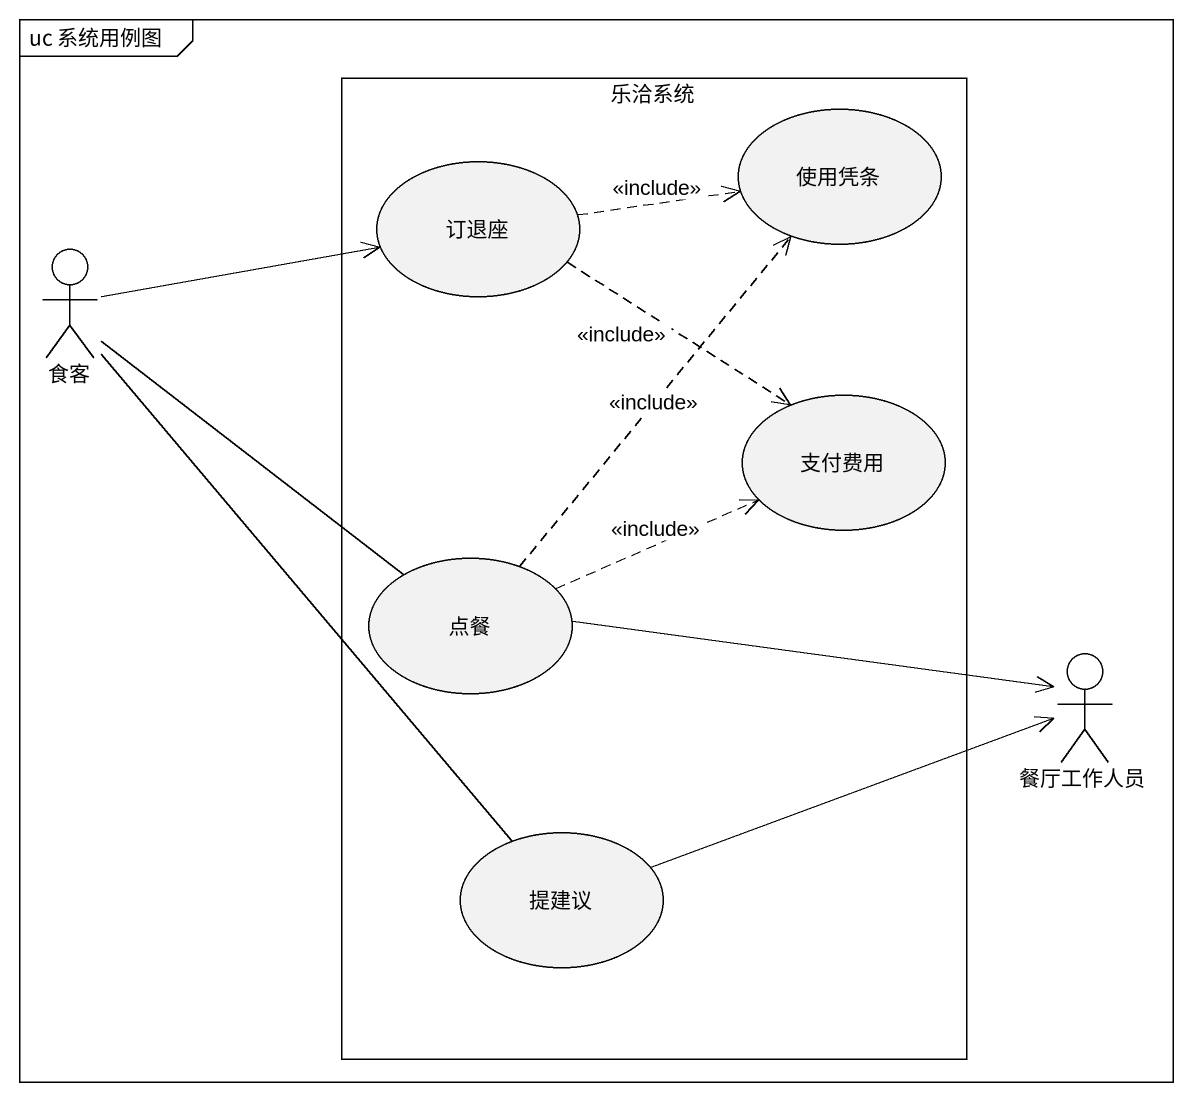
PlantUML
@startuml
mainframe uc 系统用例图
rectangle 乐洽系统 {
  usecase 订退座
  usecase 使用凭条
  usecase 支付费用
  usecase 点餐
  usecase 提建议
}
actor 食客
actor 餐厅工作人员
订退座 .right.> 使用凭条 : <<include>>
订退座 ..> 支付费用 : <<include>>
食客 -right-> 订退座
食客 -- 点餐
食客 -- 提建议
点餐 .up.> 使用凭条 : <<include>>
点餐 .right.> 支付费用 : <<include>>
餐厅工作人员 <-left- 点餐
餐厅工作人员 <-left- 提建议
@enduml
